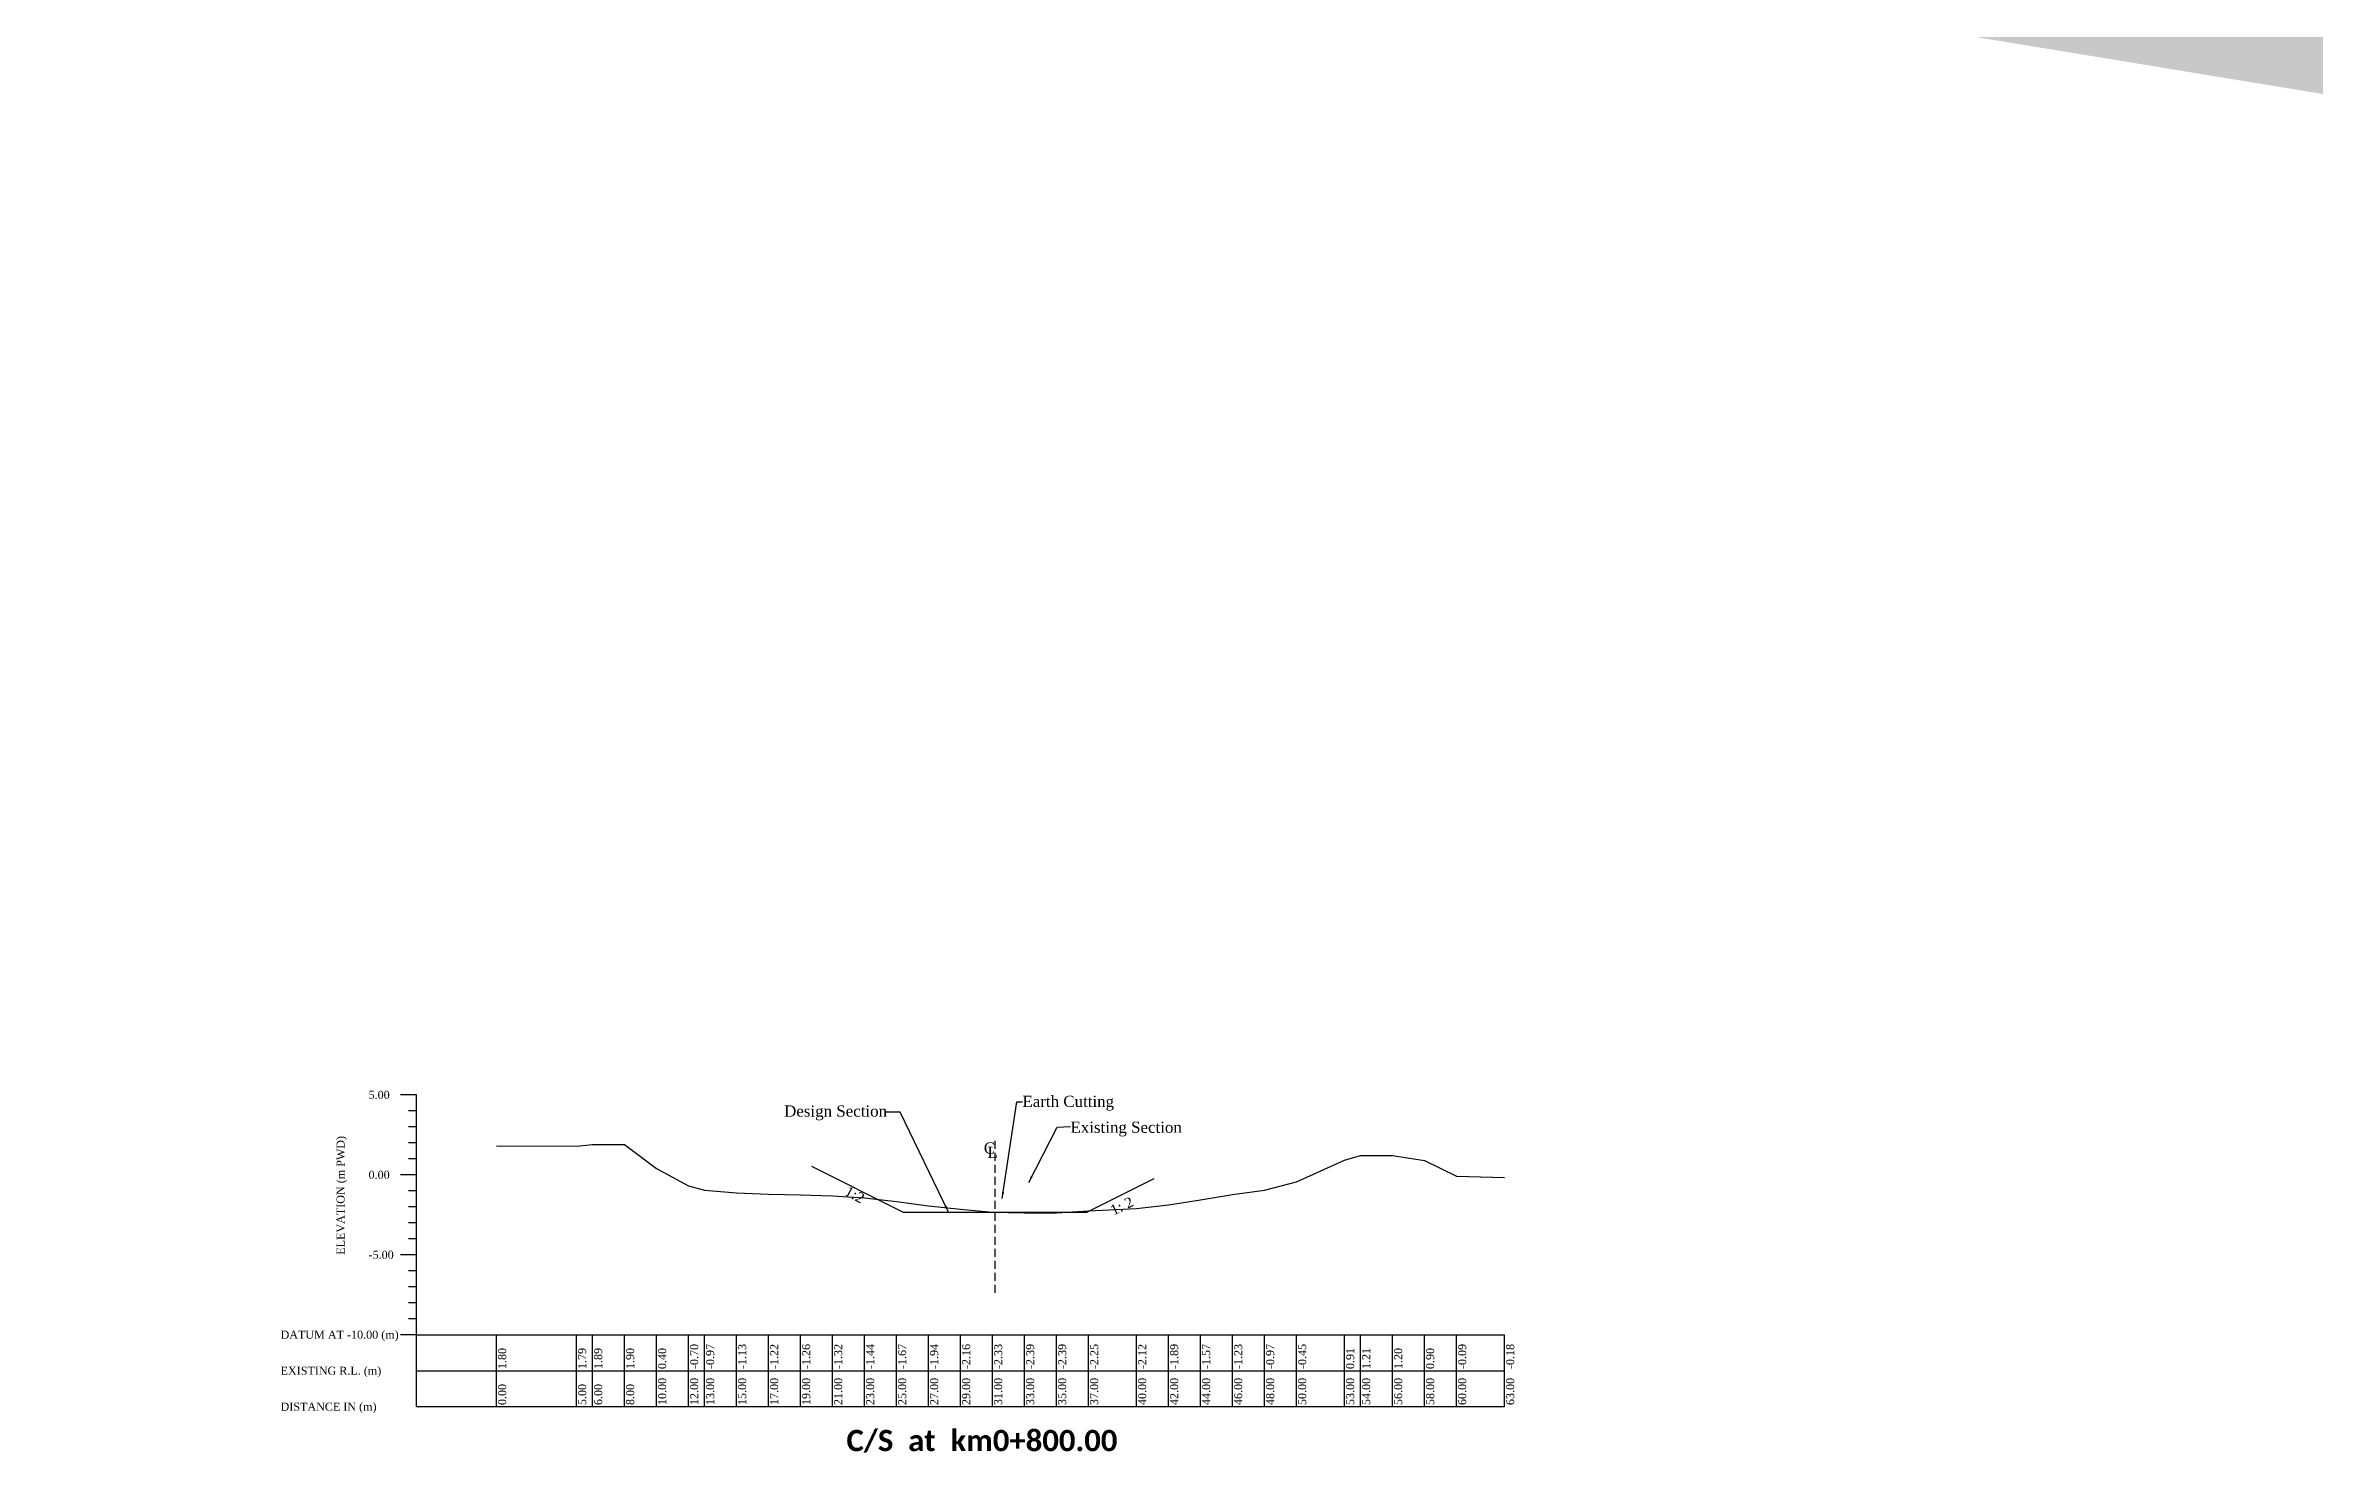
# Model space of a CAD drawing. Header units: metres. Extents: x -148477 to 178957, y -19024 to 3158.
# Drawn here: x 178303.4 to 178445.2, y 2828.4 to 2916.4 of the extents above; entities that cross this region are included whole.
import ezdxf

# ---------------------------------------------------------------- set-up
doc = ezdxf.new("R2010")
doc.units = ezdxf.units.M
doc.linetypes.add('DASHED', pattern=[0.75, 0.5, -0.25])
doc.styles.add('liza', font='times.ttf', dxfattribs={"height": 2})
doc.styles.get("Standard").update_dxf_attribs({"font": 'times.ttf'})
doc.dimstyles.new('ISO-25', dxfattribs={"dimtxt": 2.5, "dimasz": 2.5, "dimexe": 1.25, "dimexo": 0.625, "dimtad": 1, "dimtxsty": 'Standard', "dimcen": 2.5, "dimadec": 0, "dimazin": 0, "dimtfac": 1, "dimtmove": 0, "dimatfit": 3, "dimfxl": 1, "dimarcsym": 0})
doc.dimstyles.get("Standard").update_dxf_attribs({"dimtxt": 0.5, "dimasz": 0.4075, "dimexe": 0.364, "dimexo": 0.219, "dimgap": 0.09, "dimtad": 0, "dimdec": 0, "dimlfac": 1000, "dimzin": 0, "dimdsep": 46, "dimtxsty": 'Standard', "dimcen": 0.09, "dimadec": 0, "dimazin": 0, "dimtfac": 1, "dimtdec": 0, "dimtofl": 0, "dimtmove": 0, "dimatfit": 3, "dimfxl": 1, "dimtolj": 1, "dimtzin": 0, "dimarcsym": 0})

msp = doc.modelspace()

# ---------------------------------------------------------------- linework, layer by layer
at = {"color": 0, "linetype": 'ByBlock', "lineweight": -2, "ltscale": 0.5}
for p, q in [((178326.5593, 2850.7914), (178325.5593, 2850.7914)), ((178326.5593, 2831.2914), (178326.5593, 2850.7914)), ((178326.5593, 2849.7914), (178326.0593, 2849.7914)), ((178326.5593, 2848.7914), (178326.0593, 2848.7914)), ((178326.5593, 2847.7914), (178326.0593, 2847.7914)), ((178326.5593, 2846.7914), (178326.0593, 2846.7914)), ((178326.5593, 2845.7914), (178325.5593, 2845.7914)), ((178326.5593, 2844.7914), (178326.0593, 2844.7914)), ((178326.5593, 2843.7914), (178326.0593, 2843.7914)), ((178326.5593, 2842.7914), (178326.0593, 2842.7914)), ((178326.5593, 2840.7914), (178325.5593, 2840.7914)), ((178326.5593, 2841.7914), (178326.0593, 2841.7914)), ((178326.5593, 2839.7914), (178326.0593, 2839.7914)), ((178326.5593, 2838.7914), (178326.0593, 2838.7914)), ((178326.5593, 2837.7914), (178326.0593, 2837.7914)), ((178326.5593, 2836.7914), (178326.0593, 2836.7914)), ((178326.5593, 2835.7914), (178325.5593, 2835.7914)), ((178326.5593, 2835.7914), (178394.5593, 2835.7914)), ((178331.5593, 2831.2914), (178331.5593, 2835.7914)), ((178336.5593, 2831.2914), (178336.5593, 2835.7914)), ((178337.5593, 2831.2914), (178337.5593, 2835.7914)), ((178339.5593, 2831.2914), (178339.5593, 2835.7914)), ((178341.5593, 2831.2914), (178341.5593, 2835.7914)), ((178343.5593, 2831.2914), (178343.5593, 2835.7914)), ((178344.5593, 2831.2914), (178344.5593, 2835.7914)), ((178346.5593, 2831.2914), (178346.5593, 2835.7914)), ((178348.5593, 2831.2914), (178348.5593, 2835.7914)), ((178350.5593, 2831.2914), (178350.5593, 2835.7914)), ((178352.5593, 2831.2914), (178352.5593, 2835.7914)), ((178354.5593, 2831.2914), (178354.5593, 2835.7914)), ((178356.5593, 2831.2914), (178356.5593, 2835.7914)), ((178358.5593, 2831.2914), (178358.5593, 2835.7914)), ((178360.5593, 2831.2914), (178360.5593, 2835.7914)), ((178362.5593, 2831.2914), (178362.5593, 2835.7914)), ((178364.5593, 2831.2914), (178364.5593, 2835.7914)), ((178366.5593, 2831.2914), (178366.5593, 2835.7914)), ((178368.5593, 2831.2914), (178368.5593, 2835.7914)), ((178371.5593, 2831.2914), (178371.5593, 2835.7914)), ((178373.5593, 2831.2914), (178373.5593, 2835.7914)), ((178375.5593, 2831.2914), (178375.5593, 2835.7914)), ((178377.5593, 2831.2914), (178377.5593, 2835.7914)), ((178379.5593, 2831.2914), (178379.5593, 2835.7914)), ((178381.5593, 2831.2914), (178381.5593, 2835.7914)), ((178384.5593, 2831.2914), (178384.5593, 2835.7914)), ((178385.5593, 2831.2914), (178385.5593, 2835.7914)), ((178387.5593, 2831.2914), (178387.5593, 2835.7914)), ((178389.5593, 2831.2914), (178389.5593, 2835.7914)), ((178391.5593, 2831.2914), (178391.5593, 2835.7914)), ((178394.5593, 2831.2914), (178394.5593, 2835.7914)), ((178326.5593, 2833.5414), (178394.5593, 2833.5414)), ((178326.5593, 2831.2914), (178394.5593, 2831.2914))]:
    msp.add_line(p, q, dxfattribs=at)
at = {"color": 0, "linetype": 'DASHED', "lineweight": -2}
msp.add_line((178362.7073, 2847.9166), (178362.7073, 2838.3993), dxfattribs=at)
at = {"color": 0, "linetype": 'Continuous', "lineweight": -3, "ltscale": 0.5}
for p, q in [((178351.2415, 2846.3205), (178356.9693, 2843.4566)), ((178372.6456, 2845.5448), (178368.4693, 2843.4566)), ((178356.9693, 2843.4566), (178368.4693, 2843.4566))]:
    msp.add_line(p, q, dxfattribs=at)
at = {"color": 0, "linetype": 'ByBlock', "lineweight": -2, "ltscale": 0.5}
msp.add_lwpolyline([(178331.5593, 2847.5914), (178336.5593, 2847.5814), (178337.5593, 2847.6814), (178339.5593, 2847.6914), (178341.5593, 2846.1914), (178343.5593, 2845.0914), (178344.5593, 2844.8214), (178346.5593, 2844.6614), (178348.5593, 2844.5714), (178350.5593, 2844.5314), (178352.5593, 2844.4714), (178354.5593, 2844.3514), (178356.5593, 2844.1214), (178358.5593, 2843.8514), (178360.5593, 2843.6314), (178362.5593, 2843.4614), (178364.5593, 2843.4014), (178366.5593, 2843.4014), (178368.5593, 2843.5414), (178371.5593, 2843.6714), (178373.5593, 2843.9014), (178375.5593, 2844.2214), (178377.5593, 2844.5614), (178379.5593, 2844.8214), (178381.5593, 2845.3414), (178384.5593, 2846.7014), (178385.5593, 2847.0014), (178387.5593, 2846.9914), (178389.5593, 2846.6914), (178391.5593, 2845.7014), (178394.5593, 2845.6114)], dxfattribs=at)

# ---------------------------------------------------------------- texts
at = {"color": 0, "lineweight": 18, "ltscale": 0.5}
for s, rotation, p in [('1:2', 331.959928, (178353.2503, 2844.5511)), ('1: 2', 25.813366, (178370.1105, 2843.2355))]:
    msp.add_text(s, height=0.63648, rotation=rotation, dxfattribs=at).set_placement(p)
at = {"color": 0, "linetype": 'ByBlock', "lineweight": -2, "ltscale": 0.5, "char_height": 0.5, "attachment_point": 1, "style": 'liza'}
for s, insert, width in [('5.00', (178323.5593, 2851.0414), 2), ('0.00', (178323.5593, 2846.0414), 2), ('-5.00', (178323.5593, 2841.0414), 2), ('DATUM AT -10.00 (m)', (178318.0593, 2836.0414), 7.5), ('EXISTING R.L. (m)', (178318.0593, 2833.7914), 7.5), ('DISTANCE IN (m)', (178318.0593, 2831.5414), 7.5)]:
    msp.add_mtext(s, dxfattribs=dict(at, insert=insert, width=width))
at = {"color": 0, "lineweight": 18, "ltscale": 2, "char_height": 0.7, "width": 12.836084, "attachment_point": 1}
for s, insert in [('Earth Cutting', (178364.4267, 2850.7296)), ('Design Section', (178349.5325, 2850.1246)), ('Existing Section', (178367.4288, 2849.1125)), ('C', (178362.0109, 2847.813)), ('L', (178362.2405, 2847.5439))]:
    msp.add_mtext(s, dxfattribs=dict(at, insert=insert))
at = {"color": 0, "linetype": 'ByBlock', "lineweight": -2, "ltscale": 0.5, "char_height": 0.5, "attachment_point": 1, "rotation": 90, "style": 'liza'}
for s, insert, width in [('ELEVATION (m PWD)', (178321.5593, 2840.7914), 10), ('-0.70', (178343.6593, 2833.6414), 2.15), ('-0.97', (178344.6593, 2833.6414), 2.15), ('-1.13', (178346.6593, 2833.6414), 2.15), ('-1.22', (178348.6593, 2833.6414), 2.15), ('-1.26', (178350.6593, 2833.6414), 2.15), ('-1.32', (178352.6593, 2833.6414), 2.15), ('-1.44', (178354.6593, 2833.6414), 2.15), ('-1.67', (178356.6593, 2833.6414), 2.15), ('-1.94', (178358.6593, 2833.6414), 2.15), ('-2.16', (178360.6593, 2833.6414), 2.15), ('-2.33', (178362.6593, 2833.6414), 2.15), ('-2.39', (178364.6593, 2833.6414), 2.15), ('-2.39', (178366.6593, 2833.6414), 2.15), ('-2.25', (178368.6593, 2833.6414), 2.15), ('-2.12', (178371.6593, 2833.6414), 2.15), ('-1.89', (178373.6593, 2833.6414), 2.15), ('-1.57', (178375.6593, 2833.6414), 2.15), ('-1.23', (178377.6593, 2833.6414), 2.15), ('-0.97', (178379.6593, 2833.6414), 2.15), ('-0.45', (178381.6593, 2833.6414), 2.15), ('-0.09', (178391.6593, 2833.6414), 2.15), ('-0.18', (178394.6593, 2833.6414), 2.15), ('1.80', (178331.6593, 2833.6414), 2.15), ('1.79', (178336.6593, 2833.6414), 2.15), ('1.89', (178337.6593, 2833.6414), 2.15), ('1.90', (178339.6593, 2833.6414), 2.15), ('0.40', (178341.6593, 2833.6414), 2.15), ('0.91', (178384.6593, 2833.6414), 2.15), ('1.21', (178385.6593, 2833.6414), 2.15), ('1.20', (178387.6593, 2833.6414), 2.15), ('0.90', (178389.6593, 2833.6414), 2.15), ('0.00', (178331.6593, 2831.3914), 2.15), ('5.00', (178336.6593, 2831.3914), 2.15), ('6.00', (178337.6593, 2831.3914), 2.15), ('8.00', (178339.6593, 2831.3914), 2.15), ('10.00', (178341.6593, 2831.3914), 2.15), ('12.00', (178343.6593, 2831.3914), 2.15), ('13.00', (178344.6593, 2831.3914), 2.15), ('15.00', (178346.6593, 2831.3914), 2.15), ('17.00', (178348.6593, 2831.3914), 2.15), ('19.00', (178350.6593, 2831.3914), 2.15), ('21.00', (178352.6593, 2831.3914), 2.15), ('23.00', (178354.6593, 2831.3914), 2.15), ('25.00', (178356.6593, 2831.3914), 2.15), ('27.00', (178358.6593, 2831.3914), 2.15), ('29.00', (178360.6593, 2831.3914), 2.15), ('31.00', (178362.6593, 2831.3914), 2.15), ('33.00', (178364.6593, 2831.3914), 2.15), ('35.00', (178366.6593, 2831.3914), 2.15), ('37.00', (178368.6593, 2831.3914), 2.15), ('40.00', (178371.6593, 2831.3914), 2.15), ('42.00', (178373.6593, 2831.3914), 2.15), ('44.00', (178375.6593, 2831.3914), 2.15), ('46.00', (178377.6593, 2831.3914), 2.15), ('48.00', (178379.6593, 2831.3914), 2.15), ('50.00', (178381.6593, 2831.3914), 2.15), ('53.00', (178384.6593, 2831.3914), 2.15), ('54.00', (178385.6593, 2831.3914), 2.15), ('56.00', (178387.6593, 2831.3914), 2.15), ('58.00', (178389.6593, 2831.3914), 2.15), ('60.00', (178391.6593, 2831.3914), 2.15), ('63.00', (178394.6593, 2831.3914), 2.15)]:
    msp.add_mtext(s, dxfattribs=dict(at, insert=insert, width=width))
at = {"color": 0, "linetype": 'ByBlock', "lineweight": -2, "insert": (178353.4287, 2829.8371), "char_height": 1.326841, "width": 81.781813, "attachment_point": 1}
msp.add_mtext('{\\fCalibri|b1|i0|c0|p34;\\C256;C/S  at  km0+800.00}', dxfattribs=at)

# ---------------------------------------------------------------- leaders
at = {"lineweight": 18, "ltscale": 0.5}
msp.add_leader([(177956.6764, 2993.7565), (177961.7021, 2993.7565), (177966.8889, 2993.751)], dimstyle='ISO-25', override={"dimasz": 1000, "dimclrd": 7}, dxfattribs=at)
at = {"color": 0, "linetype": 'Continuous', "lineweight": -3, "ltscale": 0.5}
for points in [[(178359.8019, 2843.4566), (178356.7778, 2849.7101), (178355.852, 2849.7101)], [(178363.1585, 2844.3018), (178364.0843, 2850.3606), (178364.4287, 2850.3606)], [(178364.8191, 2845.3166), (178366.588, 2848.7662), (178367.4288, 2848.8075)]]:
    msp.add_leader(points, dimstyle='Standard', override={"dimgap": 0.09, "dimtad": 0, "dimfxl": 0.15, "dimfxlon": 1}, dxfattribs=at)

doc.saveas('drawing.dxf')
